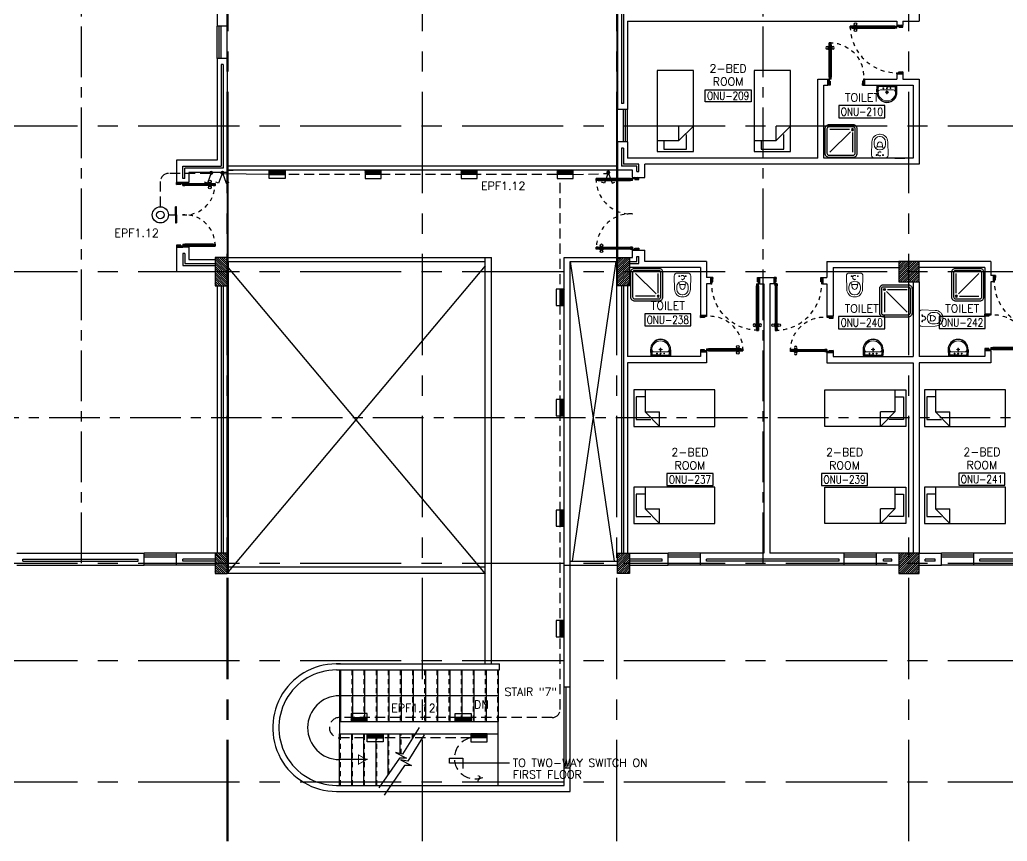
# Model space of a CAD drawing. Extents: x 0 to 91, y -1.5 to 78.
# Drawn here: x 37.78 to 62.17, y -1.46 to 18.82 of the extents above; entities that cross this region are included whole.
import ezdxf
from ezdxf.enums import TextEntityAlignment as Align

# ---------------------------------------------------------------- set-up
doc = ezdxf.new("R2010")
doc.units = 0
doc.header["$MEASUREMENT"] = 0
for name, pattern in [('CENTER', [2, 1.25, -0.25, 0.25, -0.25]), ('CENTERX2', [4, 2.5, -0.5, 0.5, -0.5]), ('DASHED', [0.75, 0.5, -0.25]), ('HIDDEN', [0.375, 0.25, -0.125]), ('HIDDEN2', [0.1875, 0.125, -0.0625])]:
    doc.linetypes.add(name, pattern=pattern)
doc.layers.get('0').update_dxf_attribs({"color": 11, "linetype": 'CONTINUOUS'})
for name, color, linetype in [('AXES', 11, 'CENTERX2'), ('AXES1', 11, 'CENTER'), ('COL', 11, 'CONTINUOUS'), ('DOOR', 11, 'CONTINUOUS'), ('E-HLINE', 4, 'HIDDEN'), ('E-LEGEND', 4, 'CONTINUOUS'), ('E-LITE', 4, 'CONTINUOUS'), ('E-SWITCH', 4, 'CONTINUOUS'), ('E-SWITCHS', 4, 'CONTINUOUS'), ('E-TEXT', 2, 'CONTINUOUS'), ('EJ', 11, 'CONTINUOUS'), ('FIX', 11, 'CONTINUOUS'), ('FUR', 11, 'CONTINUOUS'), ('HAT', 11, 'CONTINUOUS'), ('INSUL', 11, 'CONTINUOUS'), ('RM-BOX', 11, 'CONTINUOUS'), ('RM-NAME', 11, 'CONTINUOUS'), ('RM-NO', 11, 'CONTINUOUS'), ('ROOF', 11, 'CONTINUOUS'), ('SHAFT', 11, 'CONTINUOUS'), ('STR', 11, 'CONTINUOUS'), ('WALL', 11, 'CONTINUOUS'), ('WIN', 11, 'CONTINUOUS')]:
    doc.layers.add(name, color=color, linetype=linetype)
doc.styles.add('ROMANS', font='ROMANS.shx', dxfattribs={"width": 0.6})

# ---------------------------------------------------------------- blocks, each defined once
blk = doc.blocks.new('AH20A')
at = {"layer": 'FUR'}
for p, q in [((0, 0.5), (0, -0.5)), ((1, 0.5), (0, 0.5)), ((0.136, 0.5), (0.136, -0.099)), ((1, -0.5), (1, 0.5)), ((0.136, 0.311), (0.028, 0.311)), ((0.028, 0.311), (0.028, -0.309)), ((0.136, -0.099), (0.313, -0.5)), ((0.136, -0.099), (0.313, -0.099)), ((0.313, -0.5), (0.313, -0.099)), ((0.028, -0.309), (0.208, -0.309)), ((0, -0.5), (1, -0.5))]:
    blk.add_line(p, q, dxfattribs=at)
blk = doc.blocks.new('*X81')
at = {"color": 0}
for p, q in [((73379, 118298), (73831, 118750)), ((73379, 118351), (73778, 118750)), ((73379, 118404), (73725, 118750)), ((73379, 118457), (73672, 118750)), ((73379, 118510), (73619, 118750)), ((73379, 118563), (73566, 118750)), ((73379, 118616), (73513, 118750)), ((73379, 118669), (73460, 118750)), ((73379, 118722), (73407, 118750)), ((73384, 118250), (73879, 118745)), ((73437, 118250), (73879, 118692)), ((73490, 118250), (73879, 118639)), ((73543, 118250), (73879, 118586)), ((73596, 118250), (73879, 118533)), ((73649, 118250), (73879, 118480)), ((73702, 118250), (73879, 118427)), ((73755, 118250), (73879, 118374)), ((73808, 118250), (73879, 118321)), ((73861, 118250), (73879, 118268))]:
    blk.add_line(p, q, dxfattribs=at)
blk = doc.blocks.new('COL50')
at = {"layer": 'COL'}
blk.add_lwpolyline([(-250, 250), (-250, -250), (250, -250), (250, 250)], close=True, dxfattribs=at)
blk = doc.blocks.new('RM1')
at = {"layer": 'RM-BOX'}
blk.add_lwpolyline([(570, -200), (-570, -200), (-570, -500), (570, -500)], close=True, dxfattribs=at)
at = {"layer": 'RM-NAME', "style": 'ROMANS'}
for tag, p in [('ROOMNAME1', (0, 324)), ('ROOMNAME2', (0, 0))]:
    blk.add_attdef(tag, text='', height=200, dxfattribs=at).set_placement(p, align=Align.MIDDLE)
at = {"layer": 'RM-NO', "style": 'ROMANS', "width": 0.8}
blk.add_attdef('ROOMNO', text='', height=200, dxfattribs=at).set_placement((0, -350), align=Align.MIDDLE)
blk = doc.blocks.new('*X80')
at = {"color": 0}
for p, q in [((73379, 125458), (73871, 125950)), ((73379, 125511), (73818, 125950)), ((73379, 125564), (73765, 125950)), ((73379, 125617), (73712, 125950)), ((73379, 125670), (73659, 125950)), ((73379, 125723), (73606, 125950)), ((73379, 125776), (73553, 125950)), ((73379, 125829), (73500, 125950)), ((73379, 125882), (73447, 125950)), ((73379, 125935), (73394, 125950)), ((73424, 125450), (73879, 125905)), ((73477, 125450), (73879, 125852)), ((73530, 125450), (73879, 125799)), ((73583, 125450), (73879, 125746)), ((73636, 125450), (73879, 125692)), ((73690, 125450), (73879, 125639)), ((73743, 125450), (73879, 125586)), ((73796, 125450), (73879, 125533)), ((73849, 125450), (73879, 125480))]:
    blk.add_line(p, q, dxfattribs=at)
blk = doc.blocks.new('DOOR90')
at = {"layer": 'DOOR', "linetype": 'ByBlock'}
for p, q in [((0, 0), (-150, 0)), ((-200, -25), (-1000, -25)), ((-200, -42), (-1000, -42)), ((-200, -58), (-1000, -58)), ((-1000, -75), (-200, -75))]:
    blk.add_line(p, q, dxfattribs=at)
at = {"layer": 'DOOR', "color": 0, "linetype": 'ByBlock'}
for p, q in [((-150, 0), (-150, -25)), ((-150, 0), (0, 0)), ((0, -50), (0, 0)), ((-1050, -25), (-1050, -75)), ((-1050, -75), (-1050, -25)), ((-1000, -25), (-1050, -25)), ((-1000, -75), (-1050, -75)), ((-1020, -42), (-1020, -58)), ((-1000, -42), (-1020, -42)), ((-1000, -58), (-1020, -58)), ((-1000, -25), (-1000, -42)), ((-1000, -58), (-1000, -75)), ((-968, -25), (-968, -18)), ((-878, -18), (-968, -18)), ((-968, -75), (-968, -82)), ((-878, -82), (-968, -82)), ((-955, -18), (-955, -9)), ((-955, -9), (-890, -9)), ((-955, -18), (-890, -18)), ((-955, -82), (-955, -91)), ((-955, -82), (-890, -82)), ((-955, -91), (-890, -91)), ((-890, -18), (-890, -9)), ((-890, -82), (-890, -91)), ((-878, -25), (-878, -18)), ((-878, -75), (-878, -82)), ((-200, -42), (-200, -25)), ((-200, -25), (-150, -25)), ((-180, -42), (-200, -42)), ((-200, -75), (-200, -58)), ((-200, -58), (-180, -58)), ((-150, -75), (-200, -75)), ((-180, -58), (-180, -42)), ((-150, -75), (-150, -25)), ((-150, -25), (-100, -25)), ((-100, -25), (-100, -50)), ((-100, -50), (0, -50)), ((-150, -900), (-150, -875)), ((-150, -875), (-100, -875)), ((0, -900), (-150, -900)), ((-150, -900), (0, -900)), ((-100, -850), (0, -850)), ((-100, -875), (-100, -850)), ((0, -850), (0, -900))]:
    blk.add_line(p, q, dxfattribs=at)
at = {"layer": 'DOOR', "color": 9, "linetype": 'ByBlock'}
for p, q in [((0, -50), (-114, 0)), ((0, -50), (-40, 0)), ((0, -50), (-100, -37)), ((0, -850), (-114, -900)), ((0, -850), (-100, -863)), ((0, -850), (-40, -900))]:
    blk.add_line(p, q, dxfattribs=at)
at = {"layer": 'DOOR', "color": 0, "linetype": 'ByBlock'}
for centre in [(-923, 24), (-923, -124)]:
    blk.add_circle(centre, 32.4, dxfattribs=at)
at = {"layer": 'DOOR', "color": 9, "linetype": 'ByBlock'}
for centre, radius, start, end in [((0, -50), 74.4, 137.7764, 180), ((0, -50), 54.4, 113.2074, 180), ((0, -50), 154, 161.1053, 166.2858), ((0, -50), 134, 158.1598, 169.28), ((0, -50), 114, 154.0838, 167.3774), ((0, -50), 94.4, 148.0182, 180), ((0, -50), 34.4, 90, 180), ((0, -50), 14.4, 90, 180), ((0, -850), 154, 193.7142, 198.8947), ((0, -850), 134, 190.72, 201.8402), ((0, -850), 94.4, 180, 211.9818), ((0, -850), 74.4, 180, 222.2236), ((0, -850), 54.4, 180, 246.7926), ((0, -850), 34.4, 180, 270), ((0, -850), 14.4, 180, 270)]:
    blk.add_arc(centre, radius, start, end, dxfattribs=at)
at = {"layer": 'DOOR', "linetype": 'HIDDEN', "ltscale": 0.5}
blk.add_arc((-222, -50), 828, 178.2701, 275.003, dxfattribs=at)
blk = doc.blocks.new('C11')
at = {"layer": 'HAT'}
h = blk.add_hatch(dxfattribs=at)
h.set_pattern_fill('ANSI31', color=256, scale=300, style=0)
h.set_pattern_definition([(45, (-248556.182, -75061.005), (-26.5165043, 26.5165043), [])])
h.paths.add_polyline_path([(300, 700), (0, 700), (0, 350), (300, 350)])
h.paths.add_polyline_path([(300, 350), (0, 350), (0, 0), (300, 0)])
at = {"layer": 'COL'}
blk.add_lwpolyline([(300, 700), (300, 0), (0, 0), (0, 700)], close=True, dxfattribs=at)
blk = doc.blocks.new('C-300')
at = {"layer": 'HAT', "linetype": 'ByBlock', "ltscale": 0.3}
h = blk.add_hatch(dxfattribs=at)
h.set_pattern_fill('ANSI31', color=8, scale=300, style=0)
h.set_pattern_definition([(45, (-258496.182, -82361.005), (-26.5165043, 26.5165043), [])])
h.paths.add_polyline_path([(300, 500), (0, 500), (0, 250), (300, 250)])
h.paths.add_polyline_path([(300, 250), (0, 250), (0, 0), (300, 0)])
at = {"layer": 'COL'}
blk.add_lwpolyline([(0, 500), (300, 500), (300, 0), (0, 0)], close=True, dxfattribs=at)
blk = doc.blocks.new('LAV1')
at = {"layer": 'FIX', "linetype": 'ByBlock', "ltscale": 0.3}
for p, q in [((-280, 210), (-275, 50)), ((-245, 210), (-245, 85)), ((0, 60), (-220, 60)), ((0, 60), (220, 60)), ((245, 210), (245, 85)), ((280, 210), (275, 50))]:
    blk.add_line(p, q, dxfattribs=at)
at = {"layer": 'FIX', "linetype": 'Continuous', "lineweight": 20}
for p, q in [((-275, 210), (-275, 50)), ((0, 50), (-275, 50)), ((0, 50), (-252, 50)), ((0, 155), (-181, 155)), ((0, 155), (181, 155)), ((0, 50), (275, 50)), ((0, 50), (252, 50)), ((275, 210), (275, 50))]:
    blk.add_line(p, q, dxfattribs=at)
at = {"layer": 'FIX', "linetype": 'DASHED', "lineweight": 20, "ltscale": 0.05}
for p, q in [((50, 220), (-50, 220)), ((0, 170), (0, 270)), ((0, 170), (0, 270))]:
    blk.add_line(p, q, dxfattribs=at)
at = {"layer": 'FIX', "lineweight": 20}
for p, q in [((16, 107), (-15, 107)), ((0, 92), (0, 123))]:
    blk.add_line(p, q, dxfattribs=at)
at = {"layer": 'FIX', "linetype": 'HIDDEN', "lineweight": 20, "ltscale": 0.05}
for centre in [(-100, 107), (100, 107)]:
    blk.add_circle(centre, 12.4, dxfattribs=at)
at = {"layer": 'FIX', "lineweight": 20}
for centre, radius in [((0, 220), 29.5), ((0, 220), 22.5), ((0, 107), 15.5)]:
    blk.add_circle(centre, radius, dxfattribs=at)
at = {"layer": 'FIX', "linetype": 'ByBlock', "ltscale": 0.3}
for centre, radius, start, end in [((7, 220), 287, 91.3776, 182.0064), ((-7, 220), 287, 357.9936, 88.6224), ((-220, 85), 24.9, 179.7021, 269.9486), ((220, 85), 24.9, 270.0514, 0.2979)]:
    blk.add_arc(centre, radius, start, end, dxfattribs=at)
at = {"layer": 'FIX', "linetype": 'Continuous', "lineweight": 20}
for centre, radius, start, end in [((8, 217), 283, 91.6988, 181.351), ((8, 212), 253, 91.7328, 180.4884), ((-8, 217), 283, 358.649, 88.3012), ((-8, 212), 253, 359.5116, 88.2672), ((-179, 222), 66.9, 190.2006, 268.0786), ((179, 222), 66.9, 271.9214, 349.7994)]:
    blk.add_arc(centre, radius, start, end, dxfattribs=at)
blk = doc.blocks.new('SHR1')
at = {"layer": 'FIX'}
for p, q in [((-196, 196), (-700, 700)), ((-143, 218), (-143, 700)), ((-218, 143), (-700, 143))]:
    blk.add_line(p, q, dxfattribs=at)
for points in [[(-825, 125), (-825, 725, -0.414214), (-725, 825), (-125, 825, -0.414214), (-25, 725), (-25, 125, -0.414214), (-125, 25), (-725, 25, -0.414214)], [(-775, 125), (-775, 725, -0.414214), (-725, 775), (-125, 775, -0.414214), (-75, 725), (-75, 125, -0.414214), (-125, 75), (-725, 75, -0.414214)]]:
    blk.add_lwpolyline(points, format="xyb", close=True, dxfattribs=at)
for radius in [25, 15]:
    blk.add_circle((-143, 143), radius, dxfattribs=at)
blk = doc.blocks.new('WC1')
at = {"layer": 'FIX', "lineweight": 20}
for p, q in [((-727, 5), (-727, -5)), ((-674, 5), (-674, -5)), ((-534, 24), (-540, 0)), ((-540, 0), (-534, -24)), ((-210, 204), (-538, 194)), ((-475, 141), (-538, 141)), ((-395, 76), (-490, 60)), ((-339, 5), (-339, -5)), ((-538, -141), (-475, -141)), ((-538, -194), (-210, -204)), ((-490, -60), (-395, -76))]:
    blk.add_line(p, q, dxfattribs=at)
at = {"layer": 'FIX', "linetype": 'Continuous', "lineweight": 20}
blk.add_line((-420, -47), (-420, 45), dxfattribs=at)
at = {"layer": 'FIX', "lineweight": 20}
blk.add_lwpolyline([(-213, -204), (-210, -204, 0.414214), (-137, -131), (-137, 0), (-137, 131, 0.414214), (-210, 204)], format="xyb", dxfattribs=at)
at = {"layer": 'FIX', "linetype": 'HIDDEN2', "lineweight": 20, "ltscale": 0.3}
blk.add_circle((-245, 0), 49.8, dxfattribs=at)
at = {"layer": 'FIX', "linetype": 'HIDDEN', "lineweight": 20, "ltscale": 0.05}
for centre in [(-213, 78), (-213, -77)]:
    blk.add_circle(centre, 11.6, dxfattribs=at)
at = {"layer": 'FIX', "lineweight": 20}
for centre, radius, start, end in [((-538, 5), 189, 90, 180), ((-538, 5), 136, 90, 180), ((-473, -7), 68.2, 128.9242, 152.8468), ((-464, -18), 82, 108.496, 128.9242), ((-475, 5), 136, 360, 90), ((-538, -5), 189, 180, 270), ((-538, -5), 136, 180, 270), ((-473, 7), 68.2, 207.1532, 231.0758), ((-464, 18), 82, 231.0758, 251.504), ((-475, -5), 136, 270, 0)]:
    blk.add_arc(centre, radius, start, end, dxfattribs=at)
at = {"layer": 'FIX', "linetype": 'Continuous', "lineweight": 20}
for centre, start, end in [((-443, 46), 357.6662, 91.6121), ((-442, -46), 268.3879, 2.3338)]:
    blk.add_arc(centre, 22.3, start, end, dxfattribs=at)
blk = doc.blocks.new('DOOR100')
at = {"layer": 'DOOR', "color": 0, "linetype": 'ByBlock'}
for p, q in [((-76, 1251), (-76, 1301)), ((-76, 1301), (-26, 1301)), ((-26, 1301), (-76, 1301)), ((-59, 1251), (-76, 1251)), ((-59, 1251), (-59, 1271)), ((-43, 1271), (-59, 1271)), ((-43, 1251), (-43, 1271)), ((-26, 1251), (-43, 1251)), ((-26, 1251), (-26, 1301)), ((-92, 1206), (-92, 1141)), ((-83, 1206), (-92, 1206)), ((-83, 1141), (-92, 1141)), ((-83, 1129), (-83, 1219)), ((-76, 1219), (-83, 1219)), ((-83, 1206), (-83, 1141)), ((-76, 1129), (-83, 1129)), ((-26, 1219), (-19, 1219)), ((-26, 1129), (-19, 1129)), ((-19, 1129), (-19, 1219)), ((-19, 1206), (-19, 1141)), ((-19, 1206), (-10, 1206)), ((-19, 1141), (-10, 1141)), ((-10, 1206), (-10, 1141)), ((-1201, 0), (-1201, 150)), ((-1201, 150), (-1176, 150)), ((-1201, 150), (-1201, 0)), ((-1151, 0), (-1201, 0)), ((-1176, 150), (-1176, 100)), ((-1176, 100), (-1151, 100)), ((-1151, 100), (-1151, 0)), ((-76, 200), (-59, 200)), ((-76, 150), (-76, 200)), ((-76, 150), (-26, 150)), ((-59, 200), (-59, 180)), ((-59, 180), (-43, 180)), ((-51, 100), (-51, 0)), ((-26, 100), (-51, 100)), ((-51, 0), (-1, 0)), ((-43, 200), (-26, 200)), ((-43, 180), (-43, 200)), ((-26, 200), (-26, 150)), ((-1, 150), (-26, 150)), ((-26, 150), (-26, 100)), ((-1, 150), (-1, 0))]:
    blk.add_line(p, q, dxfattribs=at)
at = {"layer": 'DOOR', "linetype": 'ByBlock'}
for p, q in [((-76, 1251), (-76, 200)), ((-59, 200), (-59, 1251)), ((-43, 200), (-43, 1251)), ((-26, 200), (-26, 1251))]:
    blk.add_line(p, q, dxfattribs=at)
at = {"layer": 'DOOR', "color": 9, "linetype": 'ByBlock'}
for p, q in [((-1151, 0), (-1201, 114)), ((-1151, 0), (-1201, 40)), ((-1151, 0), (-1164, 100)), ((-51, 0), (-1, 114)), ((-51, 0), (-38, 100)), ((-51, 0), (-1, 40))]:
    blk.add_line(p, q, dxfattribs=at)
at = {"layer": 'DOOR', "color": 0, "linetype": 'ByBlock'}
for centre in [(-125, 1174), (22, 1174)]:
    blk.add_circle(centre, 32.4, dxfattribs=at)
at = {"layer": 'DOOR', "linetype": 'HIDDEN', "ltscale": 0.5}
blk.add_arc((-27, 152), 1149, 89.961, 180.0931, dxfattribs=at)
at = {"layer": 'DOOR', "color": 9, "linetype": 'ByBlock'}
for centre, radius, start, end in [((-1151, 0), 154, 103.7142, 108.8947), ((-1151, 0), 134, 100.72, 111.8402), ((-1151, 0), 94.4, 90, 121.9818), ((-1151, 0), 74.4, 90, 132.2236), ((-1151, 0), 54.4, 90, 156.7926), ((-1151, 0), 34.4, 90, 180), ((-1151, 0), 14.4, 90, 180), ((-51, 0), 94.4, 58.0182, 90), ((-51, 0), 74.4, 47.7764, 90), ((-51, 0), 54.4, 23.2074, 90), ((-51, 0), 34.4, 0, 90), ((-51, 0), 14.4, 0, 90), ((-51, 0), 134, 68.1598, 79.28), ((-51, 0), 114, 64.0838, 77.3774), ((-51, 0), 154, 71.1053, 76.2858)]:
    blk.add_arc(centre, radius, start, end, dxfattribs=at)
blk = doc.blocks.new('A$C1DFA4FE8')
at = {"layer": 'DOOR', "color": 0, "linetype": 'ByBlock'}
for p, q in [((0, 1631), (0, 1581)), ((0, 1581), (0, 1631)), ((50, 1631), (0, 1631)), ((50, 1581), (0, 1581)), ((30, 1614), (30, 1598)), ((50, 1614), (30, 1614)), ((50, 1598), (30, 1598)), ((50, 1631), (50, 1614)), ((50, 1598), (50, 1581)), ((750, 1614), (750, 1631)), ((750, 1631), (800, 1631)), ((770, 1614), (750, 1614)), ((750, 1581), (750, 1598)), ((750, 1598), (770, 1598)), ((800, 1581), (750, 1581)), ((770, 1598), (770, 1614)), ((950, 1656), (800, 1656)), ((800, 1656), (800, 1631)), ((800, 1581), (800, 1631)), ((800, 1631), (850, 1631)), ((850, 1631), (850, 1606)), ((850, 1606), (950, 1606)), ((950, 1606), (950, 1656)), ((0, 81), (0, 131)), ((0, 131), (0, 81)), ((50, 131), (0, 131)), ((50, 81), (0, 81)), ((30, 98), (30, 114)), ((50, 114), (30, 114)), ((50, 98), (30, 98)), ((50, 114), (50, 131)), ((50, 81), (50, 98)), ((83, 131), (83, 138)), ((173, 138), (83, 138)), ((83, 81), (83, 74)), ((173, 74), (83, 74)), ((95, 138), (95, 147)), ((95, 147), (160, 147)), ((95, 138), (160, 138)), ((95, 74), (95, 65)), ((95, 74), (160, 74)), ((95, 65), (160, 65)), ((160, 138), (160, 147)), ((160, 74), (160, 65)), ((173, 131), (173, 138)), ((173, 81), (173, 74)), ((750, 131), (750, 114)), ((800, 131), (750, 131)), ((750, 114), (770, 114)), ((750, 98), (750, 81)), ((770, 98), (750, 98)), ((750, 81), (800, 81)), ((770, 114), (770, 98)), ((800, 131), (800, 81)), ((800, 56), (800, 81)), ((800, 81), (850, 81)), ((950, 56), (800, 56)), ((850, 106), (950, 106)), ((850, 81), (850, 106)), ((950, 106), (950, 56))]:
    blk.add_line(p, q, dxfattribs=at)
at = {"layer": 'DOOR', "linetype": 'ByBlock'}
for p, q in [((750, 1631), (50, 1631)), ((750, 1614), (50, 1614)), ((750, 1598), (50, 1598)), ((50, 1581), (750, 1581)), ((50, 131), (750, 131)), ((750, 114), (50, 114)), ((750, 98), (50, 98)), ((750, 81), (50, 81))]:
    blk.add_line(p, q, dxfattribs=at)
at = {"layer": 'DOOR', "color": 9, "linetype": 'ByBlock'}
for p, q in [((950, 1606), (837, 1656)), ((950, 1606), (850, 1619)), ((950, 1606), (910, 1656)), ((950, 106), (837, 56)), ((950, 106), (850, 93)), ((950, 106), (910, 56))]:
    blk.add_line(p, q, dxfattribs=at)
at = {"layer": 'DOOR', "color": 0, "linetype": 'ByBlock'}
for centre in [(128, 179), (128, 32)]:
    blk.add_circle(centre, 32.4, dxfattribs=at)
at = {"layer": 'DOOR', "linetype": 'HIDDEN', "ltscale": 0.5}
for centre, start, end in [((752, 1606), 178.0938, 273.7249), ((752, 106), 86.2751, 181.9062)]:
    blk.add_arc(centre, 752, start, end, dxfattribs=at)
at = {"layer": 'DOOR', "color": 9, "linetype": 'ByBlock'}
for centre, radius, start, end in [((950, 1606), 154, 161.1053, 166.2858), ((950, 1606), 134, 158.1598, 169.28), ((950, 1606), 114, 154.0838, 167.3774), ((950, 1606), 94.4, 148.0182, 180), ((950, 1606), 74.4, 137.7764, 180), ((950, 1606), 54.4, 113.2074, 180), ((950, 1606), 34.4, 90, 180), ((950, 1606), 14.4, 90, 180), ((950, 106), 154, 193.7142, 198.8947), ((950, 106), 134, 190.72, 201.8402), ((950, 106), 114, 192.6226, 205.9162), ((950, 106), 94.4, 180, 211.9818), ((950, 106), 74.4, 180, 222.2236), ((950, 106), 54.4, 180, 246.7926), ((950, 106), 34.4, 180, 270), ((950, 106), 14.4, 180, 270)]:
    blk.add_arc(centre, radius, start, end, dxfattribs=at)
blk = doc.blocks.new('A$C272A55A0')
at = {"layer": 'DOOR', "color": 0, "linetype": 'ByBlock'}
for p, q in [((0, 900), (0, 1050)), ((50, 1050), (0, 1050)), ((50, 950), (50, 1050)), ((1750, 950), (1750, 1050)), ((1750, 1050), (1800, 1050)), ((1800, 1050), (1800, 900)), ((0, 900), (25, 900)), ((25, 950), (50, 950)), ((25, 900), (25, 950)), ((75, 900), (25, 900)), ((25, 850), (25, 900)), ((42, 850), (25, 850)), ((58, 870), (42, 870)), ((42, 870), (42, 850)), ((58, 850), (58, 870)), ((75, 850), (58, 850)), ((75, 900), (75, 850)), ((1725, 900), (1775, 900)), ((1725, 900), (1725, 850)), ((1725, 850), (1742, 850)), ((1742, 870), (1758, 870)), ((1742, 850), (1742, 870)), ((1775, 950), (1750, 950)), ((1758, 870), (1758, 850)), ((1758, 850), (1775, 850)), ((1775, 900), (1775, 950)), ((1800, 900), (1775, 900)), ((1775, 850), (1775, 900)), ((25, 50), (42, 50)), ((25, 50), (25, 0)), ((25, 0), (75, 0)), ((75, 0), (25, 0)), ((42, 50), (42, 30)), ((42, 30), (58, 30)), ((58, 50), (75, 50)), ((58, 50), (58, 30)), ((75, 50), (75, 0)), ((1718, 160), (1709, 160)), ((1709, 95), (1709, 160)), ((1718, 95), (1709, 95)), ((1725, 173), (1718, 173)), ((1718, 173), (1718, 83)), ((1718, 95), (1718, 160)), ((1725, 83), (1718, 83)), ((1742, 50), (1725, 50)), ((1725, 50), (1725, 0)), ((1775, 0), (1725, 0)), ((1725, 0), (1775, 0)), ((1742, 50), (1742, 30)), ((1758, 30), (1742, 30)), ((1775, 50), (1758, 50)), ((1758, 50), (1758, 30)), ((1775, 173), (1782, 173)), ((1775, 83), (1782, 83)), ((1775, 50), (1775, 0)), ((1782, 173), (1782, 83)), ((1782, 160), (1791, 160)), ((1782, 95), (1782, 160)), ((1782, 95), (1791, 95)), ((1791, 95), (1791, 160))]:
    blk.add_line(p, q, dxfattribs=at)
at = {"layer": 'DOOR', "color": 9, "linetype": 'ByBlock'}
for p, q in [((50, 1050), (0, 1010)), ((50, 1050), (0, 937)), ((50, 1050), (37, 950)), ((1750, 1050), (1800, 1010)), ((1750, 1050), (1800, 937)), ((1750, 1050), (1763, 950))]:
    blk.add_line(p, q, dxfattribs=at)
at = {"layer": 'DOOR', "linetype": 'ByBlock'}
for p, q in [((25, 850), (25, 50)), ((42, 850), (42, 50)), ((58, 850), (58, 50)), ((75, 50), (75, 850)), ((1725, 50), (1725, 850)), ((1742, 850), (1742, 50)), ((1758, 850), (1758, 50)), ((1775, 850), (1775, 50))]:
    blk.add_line(p, q, dxfattribs=at)
at = {"layer": 'DOOR', "color": 0, "linetype": 'ByBlock'}
for centre in [(1676, 128), (1824, 128)]:
    blk.add_circle(centre, 32.4, dxfattribs=at)
at = {"layer": 'DOOR', "color": 9, "linetype": 'ByBlock'}
for centre, radius, start, end in [((50, 1050), 54.4, 203.2074, 270), ((50, 1050), 74.4, 227.7764, 270), ((50, 1050), 34.4, 180, 270), ((50, 1050), 14.4, 180, 270), ((1750, 1050), 14.4, 270, 0), ((1750, 1050), 34.4, 270, 0), ((1750, 1050), 54.4, 270, 336.7926), ((1750, 1050), 74.4, 270, 312.2236), ((50, 1050), 94.4, 238.0182, 270), ((50, 1050), 114, 244.0838, 257.3774), ((50, 1050), 134, 248.1598, 259.28), ((50, 1050), 154, 251.1053, 256.2858), ((1750, 1050), 94.4, 270, 301.9818), ((1750, 1050), 114, 282.6226, 295.9162), ((1750, 1050), 134, 280.72, 291.8402), ((1750, 1050), 154, 283.7142, 288.8947)]:
    blk.add_arc(centre, radius, start, end, dxfattribs=at)
at = {"layer": 'DOOR', "linetype": 'HIDDEN', "ltscale": 0.5}
for centre, start, end in [((50, 851), 268.3174, 3.2965), ((1750, 851), 176.7035, 271.6826)]:
    blk.add_arc(centre, 851, start, end, dxfattribs=at)
at = {"layer": 'WALL', "linetype": 'ByBlock'}
blk.add_line((1800, 900), (1800, 1050), dxfattribs=at)

msp = doc.modelspace()

# ---------------------------------------------------------------- hatches: boundary and pattern name
at = {"layer": 'E-SWITCHS'}
h = msp.add_hatch(dxfattribs=at)
h.set_pattern_fill('ANSI31', color=4, scale=0.1, style=0)
h.set_pattern_definition([(315, (0.80321, 70.422856), (-0.0088388348, -0.0088388348), [])])
h.paths.add_polyline_path([(43.932, 15.1), (43.932, 15), (44.332, 15), (44.332, 15.1)])
h = msp.add_hatch(dxfattribs=at)
h.set_pattern_fill('ANSI31', color=4, scale=0.1, style=0)
h.set_pattern_definition([(225, (89.83263, 70.422856), (0.0088388348, -0.0088388348), [])])
h.paths.add_polyline_path([(46.304, 15.1), (46.304, 15), (46.704, 15), (46.704, 15.1)])
h = msp.add_hatch(dxfattribs=at)
h.set_pattern_fill('ANSI31', color=4, scale=0.1, style=0)
h.set_pattern_definition([(225, (92.20471, 70.422856), (0.0088388348, -0.0088388348), [])])
h.paths.add_polyline_path([(48.676, 15.1), (48.676, 15), (49.076, 15), (49.076, 15.1)])
h = msp.add_hatch(dxfattribs=at)
h.set_pattern_fill('ANSI31', color=4, scale=0.1, style=0)
h.set_pattern_definition([(225, (94.57679, 70.422856), (0.0088388348, -0.0088388348), [])])
h.paths.add_polyline_path([(51.048, 15.1), (51.048, 15), (51.448, 15), (51.448, 15.1)])
h = msp.add_hatch(dxfattribs=at)
h.set_pattern_fill('ANSI31', color=4, scale=0.1, angle=-90, style=0)
h.set_pattern_definition([(135, (106.547856, -31.362275), (-0.0088388348, -0.0088388348), [])])
h.paths.add_polyline_path([(51.225, 12.166), (51.125, 12.166), (51.125, 11.766), (51.225, 11.766)])
h = msp.add_hatch(dxfattribs=at)
h.set_pattern_fill('ANSI31', color=4, scale=0.1, angle=-90, style=0)
h.set_pattern_definition([(135, (106.547856, -34.089222), (-0.0088388348, -0.0088388348), [])])
h.paths.add_polyline_path([(51.225, 9.439), (51.125, 9.439), (51.125, 9.039), (51.225, 9.039)])
h = msp.add_hatch(dxfattribs=at)
h.set_pattern_fill('ANSI31', color=4, scale=0.1, angle=-90, style=0)
h.set_pattern_definition([(135, (106.547856, -36.81617), (-0.0088388348, -0.0088388348), [])])
h.paths.add_polyline_path([(51.225, 6.712), (51.125, 6.712), (51.125, 6.312), (51.225, 6.312)])
h = msp.add_hatch(dxfattribs=at)
h.set_pattern_fill('ANSI31', color=4, scale=0.1, angle=-90, style=0)
h.set_pattern_definition([(135, (106.547856, -39.54587), (-0.0088388348, -0.0088388348), [])])
h.paths.add_polyline_path([(51.225, 3.983), (51.125, 3.983), (51.125, 3.583), (51.225, 3.583)])
h = msp.add_hatch(dxfattribs=at)
h.set_pattern_fill('ANSI31', color=4, scale=0.1, angle=-180, style=0)
h.set_pattern_definition([(45, (2.830592, -53.832855), (-0.0088388348, 0.0088388348), [])])
h.paths.add_polyline_path([(46.359, 1.49), (46.359, 1.59), (45.959, 1.59), (45.959, 1.49)])
h = msp.add_hatch(dxfattribs=at)
h.set_pattern_fill('ANSI31', color=4, scale=0.1, angle=-180, style=0)
h.set_pattern_definition([(135, (92.055406, -53.832855), (0.0088388348, 0.0088388348), [])])
h.paths.add_polyline_path([(48.927, 1.49), (48.927, 1.59), (48.527, 1.59), (48.527, 1.49)])
h = msp.add_hatch(dxfattribs=at)
h.set_pattern_fill('ANSI31', color=4, scale=0.1, angle=-180, style=0)
h.set_pattern_definition([(315, (3.224263, 56.512857), (-0.0088388348, -0.0088388348), [])])
h.paths.add_polyline_path([(46.353, 1.19), (46.353, 1.09), (46.753, 1.09), (46.753, 1.19)])
h = msp.add_hatch(dxfattribs=at)
h.set_pattern_fill('ANSI31', color=4, scale=0.1, angle=-180, style=0)
h.set_pattern_definition([(225, (92.449077, 56.512857), (0.0088388348, -0.0088388348), [])])
h.paths.add_polyline_path([(48.92, 1.19), (48.92, 1.09), (49.32, 1.09), (49.32, 1.19)])

# ---------------------------------------------------------------- linework, layer by layer
for p, q in [((47.641, 1.344), (47.232, 0.689)), ((47.768, 1.166), (47.358, 0.51)), ((47.155, 0.583), (46.647, -0.148)), ((47.232, 0.689), (47.056, 0.724)), ((47.056, 0.724), (47.325, 0.583)), ((47.325, 0.583), (47.155, 0.583)), ((47.358, 0.51), (47.183, 0.546)), ((47.183, 0.546), (47.452, 0.405)), ((47.282, 0.405), (46.774, -0.326)), ((47.452, 0.405), (47.282, 0.405))]:
    msp.add_line(p, q)
at = {"layer": 'AXES'}
for p, q in [((47.72, -1.464), (47.72, 77.348)), ((59.74, -1.464), (59.74, 77.348)), ((42.9, -1.464), (42.9, 76.998)), ((42.92, -1.464), (42.92, 76.998)), ((52.52, -1.464), (52.52, 76.998)), ((0.7, 16.2), (68.74, 16.2)), ((0.7, 12.6), (68.74, 12.6)), ((0.7, 5.4), (68.74, 5.4)), ((0.7, 3), (68.74, 3)), ((0.7, 0), (68.74, 0))]:
    msp.add_line(p, q, dxfattribs=at)
at = {"layer": 'AXES1'}
for p, q in [((39.3, 5.4), (39.3, 64.22)), ((56.14, 5.4), (56.14, 64.22)), ((10.5, 9), (68.74, 9))]:
    msp.add_line(p, q, dxfattribs=at)
at = {"layer": 'E-HLINE', "color": 4}
for p, q in [((42.484, 15.024), (41.449, 15.024)), ((51.048, 15), (44.332, 15)), ((51.125, 1.79), (51.125, 14.9)), ((51.448, 15), (52.303, 15.021)), ((41.249, 14.2), (41.249, 14.824)), ((50.925, 1.59), (45.675, 1.59)), ((48.92, 1.09), (45.675, 1.09))]:
    msp.add_line(p, q, dxfattribs=at)
for centre, radius, start, end in [((41.449, 14.824), 0.2, 90, 180), ((50.925, 1.79), 0.2, 270, 0), ((45.675, 1.34), 0.25, 90, 270), ((49.023, 0.587), 0.513, 101.4882, 291.6794)]:
    msp.add_arc(centre, radius, start, end, dxfattribs=at)
at = {"layer": 'E-LEGEND', "color": 4}
msp.add_line((41.65, 14.198), (41.624, 14.198), dxfattribs=at)
for radius in [0.2, 0.0935]:
    msp.add_circle((41.249, 14), radius, dxfattribs=at)
at = {"layer": 'E-LITE', "color": 4}
for p, q in [((41.624, 14), (41.624, 14.198)), ((41.65, 14), (41.65, 14.198)), ((41.449, 14), (41.624, 14)), ((41.624, 14), (41.624, 13.802)), ((41.65, 14), (41.65, 13.802)), ((41.624, 13.802), (41.65, 13.802))]:
    msp.add_line(p, q, dxfattribs=at)
at = {"layer": 'E-SWITCH', "color": 4}
for p, q in [((42.505, 15.038), (42.411, 14.78)), ((42.781, 15.038), (42.687, 14.78)), ((42.781, 15.038), (42.875, 14.78)), ((43.952, 15), (42.781, 15.013)), ((52.249, 14.873), (52.178, 14.898)), ((52.311, 15.044), (52.217, 14.786)), ((52.311, 15.044), (52.405, 14.786)), ((52.374, 14.873), (52.444, 14.898)), ((42.411, 14.78), (42.341, 14.805)), ((42.687, 14.78), (42.616, 14.805)), ((42.875, 14.78), (42.945, 14.805)), ((52.217, 14.786), (52.147, 14.811)), ((52.405, 14.786), (52.476, 14.811))]:
    msp.add_line(p, q, dxfattribs=at)
at = {"layer": 'E-SWITCH', "color": 4, "const_width": 0.05}
for points in [[(42.505, 15.063, 1), (42.505, 15.013, 1)], [(42.781, 15.063, 1), (42.781, 15.013, 1)], [(52.311, 15.069, -1), (52.311, 15.019, -1)]]:
    msp.add_lwpolyline(points, format="xyb", close=True, dxfattribs=at)
at = {"layer": 'E-SWITCHS', "color": 4}
for p, q in [((43.932, 15), (44.332, 15)), ((46.704, 15), (46.304, 15)), ((49.076, 15), (48.676, 15)), ((51.448, 15), (51.048, 15)), ((51.125, 11.766), (51.125, 12.166)), ((51.125, 9.039), (51.125, 9.439)), ((51.125, 6.312), (51.125, 6.712)), ((51.125, 3.583), (51.125, 3.983)), ((45.959, 1.59), (46.359, 1.59)), ((48.927, 1.59), (48.527, 1.59)), ((46.353, 1.09), (46.753, 1.09)), ((49.32, 1.09), (48.92, 1.09))]:
    msp.add_line(p, q, dxfattribs=at)
for points in [[(43.932, 15.1), (44.332, 15.1), (44.332, 14.9), (43.932, 14.9)], [(46.704, 15.1), (46.304, 15.1), (46.304, 14.9), (46.704, 14.9)], [(49.076, 15.1), (48.676, 15.1), (48.676, 14.9), (49.076, 14.9)], [(51.448, 15.1), (51.048, 15.1), (51.048, 14.9), (51.448, 14.9)], [(51.225, 11.766), (51.225, 12.166), (51.025, 12.166), (51.025, 11.766)], [(51.225, 9.039), (51.225, 9.439), (51.025, 9.439), (51.025, 9.039)], [(51.225, 6.312), (51.225, 6.712), (51.025, 6.712), (51.025, 6.312)], [(51.225, 3.583), (51.225, 3.983), (51.025, 3.983), (51.025, 3.583)], [(45.959, 1.49), (46.359, 1.49), (46.359, 1.69), (45.959, 1.69)], [(48.927, 1.49), (48.527, 1.49), (48.527, 1.69), (48.927, 1.69)], [(46.353, 1.19), (46.753, 1.19), (46.753, 0.99), (46.353, 0.99)], [(49.32, 1.19), (48.92, 1.19), (48.92, 0.99), (49.32, 0.99)]]:
    msp.add_lwpolyline(points, close=True, dxfattribs=at)
at = {"layer": 'E-TEXT', "color": 11}
msp.add_lwpolyline([(49.87, 0.467), (48.39, 0.467), (48.39, 0.585), (48.719, 0.585), (48.719, 0.33)], dxfattribs=at)
at = {"layer": 'EJ'}
for p, q in [((42.9, 15.1), (42.9, 13)), ((52.52, 13), (52.52, 15.1)), ((52.52, 13), (52.52, 15.1)), ((52.54, 13), (52.54, 15.1)), ((52.54, 13), (52.54, 15.1)), ((42.92, 12.85), (42.92, 14.775))]:
    msp.add_line(p, q, dxfattribs=at)
at = {"layer": 'FIX'}
msp.add_line((58.292, 16.052), (57.788, 15.548), dxfattribs=at)
at = {"layer": 'INSUL'}
for p, q in [((52.64, 19.45), (52.64, 16.75)), ((52.69, 19.45), (52.69, 16.75)), ((42.8, 17.712), (42.75, 17.712)), ((42.75, 17.712), (42.75, 15.25)), ((42.8, 17.712), (42.8, 15.2)), ((52.69, 16.75), (52.64, 16.75)), ((52.64, 15.65), (52.64, 15.2)), ((52.69, 15.65), (52.64, 15.65)), ((52.69, 15.65), (52.69, 15.25)), ((42.75, 15.525), (42.75, 15.2)), ((42.8, 15.525), (42.8, 15.15)), ((41.8, 15.2), (42.75, 15.2)), ((41.8, 14.9), (41.8, 15.2)), ((42.8, 15.15), (41.85, 15.15)), ((41.85, 14.9), (41.85, 15.15)), ((53.015, 15.2), (52.64, 15.2)), ((53.065, 15.25), (52.69, 15.25)), ((53.015, 15.075), (53.015, 15.2)), ((53.065, 15.075), (53.065, 15.25)), ((41.85, 14.9), (41.8, 14.9)), ((53.015, 15.075), (53.065, 15.075)), ((41.85, 13.05), (41.8, 13.05)), ((41.8, 13.05), (41.8, 12.75)), ((41.85, 13.05), (41.85, 12.8)), ((53.015, 12.975), (53.065, 12.975)), ((53.015, 12.85), (53.015, 12.975)), ((53.065, 12.8), (53.065, 12.975)), ((41.8, 12.75), (42.6, 12.75)), ((41.85, 12.8), (42.6, 12.8)), ((52.84, 12.85), (53.015, 12.85)), ((52.84, 12.8), (53.065, 12.8)), ((42.75, 12.25), (42.75, 5.65)), ((42.8, 12.25), (42.8, 5.65)), ((52.64, 12.25), (52.64, 5.65)), ((52.69, 12.25), (52.69, 5.65)), ((52.64, 10.85), (52.64, 5.65)), ((52.69, 10.85), (52.69, 5.65)), ((37.85, 5.45), (37.85, 5.5)), ((37.85, 5.5), (40.7, 5.5)), ((37.85, 5.45), (40.7, 5.45)), ((40.7, 5.45), (40.7, 5.5)), ((41.8, 5.45), (41.8, 5.5)), ((42.6, 5.5), (41.8, 5.5)), ((42.6, 5.45), (41.8, 5.45)), ((53.64, 5.5), (52.84, 5.5)), ((53.64, 5.45), (52.84, 5.45)), ((53.64, 5.45), (53.64, 5.5)), ((58.015, 5.5), (54.74, 5.5)), ((54.74, 5.45), (54.74, 5.5)), ((58.015, 5.45), (54.74, 5.45)), ((58.015, 5.45), (58.015, 5.5)), ((59.115, 5.45), (59.115, 5.5)), ((59.315, 5.5), (59.115, 5.5)), ((59.315, 5.45), (59.115, 5.45)), ((59.315, 5.45), (59.315, 5.5)), ((60.39, 5.5), (60.14, 5.5)), ((60.14, 5.45), (60.14, 5.5)), ((60.39, 5.45), (60.14, 5.45)), ((60.39, 5.45), (60.39, 5.5)), ((61.49, 5.45), (61.49, 5.5)), ((62.92, 5.5), (61.49, 5.5)), ((62.92, 5.45), (61.49, 5.45))]:
    msp.add_line(p, q, dxfattribs=at)
at = {"layer": 'ROOF'}
for p, q in [((52.52, 26.65), (52.52, 13)), ((52.52, 15.2), (42.9, 15.2)), ((52.915, 15.1), (42.9, 15.1)), ((42.9, 15.1), (43.05, 15.1)), ((42.9, 13), (42.9, 5.35)), ((42.9, 12.95), (49.425, 12.95)), ((49.275, 2.915), (49.275, 12.95)), ((49.425, 2.915), (49.425, 12.95)), ((51.225, 12.95), (52.915, 12.95)), ((51.225, 2.34), (51.225, 12.95)), ((42.9, 12.85), (49.275, 12.85)), ((51.375, 2.915), (51.375, 12.85)), ((51.375, 12.85), (52.52, 12.85)), ((51.375, 5.45), (52.52, 5.45)), ((51.225, 5.35), (52.52, 5.35)), ((45.675, 1.49), (45.675, 1.19)), ((45.675, 1.49), (49.595, 1.49)), ((49.595, -0.085), (49.595, 1.49)), ((45.675, 1.19), (49.595, 1.19)), ((47.475, 1.078), (47.475, 1.19)), ((47.475, 1.078), (47.475, 1.19)), ((47.495, 1.11), (47.495, 1.19)), ((47.495, 1.11), (47.495, 1.19))]:
    msp.add_line(p, q, dxfattribs=at)
at = {"layer": 'ROOF', "color": 9}
for p, q in [((42.9, 13), (42.9, 5.35)), ((42.92, 12.85), (42.92, 5.15))]:
    msp.add_line(p, q, dxfattribs=at)
at = {"layer": 'SHAFT'}
for p, q in [((42.88, 12.74), (49.275, 5.14)), ((49.275, 12.74), (42.88, 5.14)), ((51.375, 12.85), (52.456, 5.45)), ((52.5, 12.85), (51.419, 5.45))]:
    msp.add_line(p, q, dxfattribs=at)
at = {"layer": 'STR'}
for p, q in [((49.275, 5.15), (42.9, 5.15)), ((49.275, 5.3), (42.901, 5.3)), ((45.675, 2.765), (45.675, 1.49)), ((45.695, 2.765), (45.695, 1.49)), ((45.995, 2.765), (45.995, 1.49)), ((46.295, 2.765), (46.295, 1.49)), ((46.595, 2.765), (46.595, 1.49)), ((46.895, 2.765), (46.895, 1.49)), ((47.195, 2.765), (47.195, 1.49)), ((47.495, 2.765), (47.495, 1.49)), ((47.795, 2.765), (47.795, 1.49)), ((48.095, 2.765), (48.095, 1.49)), ((48.395, 2.765), (48.395, 1.49)), ((48.695, 2.765), (48.695, 1.49)), ((48.995, 2.765), (48.995, 1.49)), ((49.295, 2.765), (49.295, 1.49)), ((49.595, 2.765), (49.595, 1.49)), ((49.595, 2.128), (45.672, 2.128)), ((45.675, -0.085), (45.675, 1.19)), ((45.975, -0.085), (45.975, 1.19)), ((46.275, -0.085), (46.275, 1.19)), ((46.575, -0.085), (46.575, 1.19)), ((46.875, 0.18), (46.875, 1.19)), ((47.175, 0.7), (47.175, 1.19)), ((46.368, 0.553), (45.672, 0.553))]:
    msp.add_line(p, q, dxfattribs=at)
at = {"layer": 'STR', "linetype": 'HIDDEN2'}
for p, q in [((42.92, 5.3), (42.92, 5.15)), ((42.92, 5.3), (42.92, 5.15)), ((45.675, 2.765), (45.675, 1.49)), ((45.695, 2.765), (45.695, 1.49)), ((45.975, 2.765), (45.975, 1.49)), ((46.275, 2.765), (46.275, 1.49)), ((46.575, 2.765), (46.575, 1.49)), ((46.875, 2.765), (46.875, 1.49)), ((47.175, 2.765), (47.175, 1.49)), ((47.475, 2.765), (47.475, 1.49)), ((47.775, 2.765), (47.775, 1.49)), ((48.075, 2.765), (48.075, 1.49)), ((48.375, 2.765), (48.375, 1.49)), ((48.675, 2.765), (48.675, 1.49)), ((48.975, 2.765), (48.975, 1.49)), ((49.275, 2.765), (49.275, 1.49)), ((49.575, 2.765), (49.575, 1.49)), ((45.695, -0.085), (45.695, 1.19)), ((45.995, -0.085), (45.995, 1.19)), ((46.295, -0.085), (46.295, 1.19)), ((46.595, -0.085), (46.595, 1.19)), ((46.895, 0.209), (46.895, 1.19)), ((47.195, 0.696), (47.195, 1.19))]:
    msp.add_line(p, q, dxfattribs=at)
at = {"layer": 'STR', "const_width": 0.0215}
msp.add_lwpolyline([(46.142, 0.437), (46.142, 0.668), (46.342, 0.553)], close=True, dxfattribs=at)
at = {"layer": 'STR'}
msp.add_arc((45.672, 1.34), 0.787, 90, 270, dxfattribs=at)
at = {"layer": 'WALL'}
for p, q in [((59.99, 20.885), (59.99, 18.785)), ((42.65, 19.444), (42.65, 18.662)), ((42.9, 19.45), (42.9, 18.662)), ((52.54, 19.45), (52.54, 16.6)), ((52.79, 18.785), (59.44, 18.785)), ((52.79, 18.785), (52.79, 16.6)), ((59.59, 18.785), (59.99, 18.785)), ((42.9, 18.662), (42.65, 18.662)), ((59.44, 18.684), (59.59, 18.684)), ((42.9, 17.862), (42.65, 17.862)), ((42.65, 17.862), (42.65, 15.4)), ((42.9, 17.862), (42.9, 15.05)), ((57.49, 17.35), (57.74, 17.35)), ((58.64, 17.35), (59.44, 17.35)), ((59.44, 17.484), (59.59, 17.484)), ((59.59, 17.35), (59.99, 17.35)), ((59.99, 17.35), (59.99, 15.25)), ((57.64, 17.2), (57.74, 17.2)), ((58.64, 17.2), (59.84, 17.2)), ((59.84, 17.2), (59.84, 15.4)), ((52.79, 16.6), (52.54, 16.6)), ((52.54, 15.8), (52.54, 12.95)), ((52.79, 15.8), (52.54, 15.8)), ((52.79, 15.8), (52.79, 15.4)), ((42.65, 15.525), (42.65, 15.35)), ((42.9, 15.525), (42.9, 15.05)), ((57.49, 15.4), (52.79, 15.4)), ((59.84, 15.4), (57.64, 15.4)), ((59.39, 15.4), (59.64, 15.4)), ((42.65, 15.35), (41.65, 15.35)), ((41.65, 15.35), (41.65, 14.8)), ((59.99, 15.25), (53.215, 15.25)), ((53.215, 14.925), (53.215, 15.25)), ((57.49, 15.25), (54.74, 15.25)), ((42.9, 15.05), (41.95, 15.05)), ((41.95, 15.05), (41.95, 14.8)), ((52.915, 14.925), (52.915, 15.1)), ((52.915, 14.925), (53.215, 14.925)), ((41.95, 14.8), (41.65, 14.8)), ((41.95, 13.2), (41.65, 13.2)), ((41.65, 13.2), (41.65, 12.6)), ((41.95, 13.2), (41.95, 12.9)), ((52.915, 12.95), (52.915, 13.125)), ((52.915, 13.125), (53.215, 13.125)), ((53.215, 12.85), (53.215, 13.125)), ((41.95, 12.9), (42.6, 12.9)), ((54.59, 12.7), (52.84, 12.7)), ((53.74, 12.7), (52.84, 12.7)), ((54.74, 12.85), (53.215, 12.85)), ((53.74, 12.85), (53.215, 12.85)), ((54.59, 12.7), (54.59, 11.518)), ((54.74, 12.85), (54.74, 12.45)), ((54.74, 12.85), (54.74, 12.45)), ((57.715, 12.85), (59.49, 12.85)), ((57.715, 12.85), (57.715, 12.45)), ((57.865, 12.7), (57.865, 11.5)), ((61.765, 12.85), (59.99, 12.85)), ((61.615, 12.7), (61.615, 11.55)), ((61.765, 12.85), (61.765, 12.5)), ((41.65, 12.6), (42.6, 12.6)), ((54.846, 12.45), (54.74, 12.45)), ((54.846, 12.45), (54.846, 12.3)), ((56.046, 12.45), (56.046, 12.3)), ((56.409, 12.45), (56.409, 12.3)), ((57.603, 12.45), (57.715, 12.45)), ((57.609, 12.45), (57.609, 12.3)), ((57.609, 12.45), (57.715, 12.45)), ((61.829, 12.5), (61.765, 12.5)), ((61.829, 12.5), (61.829, 12.35)), ((42.65, 12.25), (42.65, 5.65)), ((42.9, 12.25), (42.9, 5.65)), ((42.9, 12.25), (42.9, 5.65)), ((52.79, 12.25), (52.79, 10.5)), ((54.74, 12.3), (54.74, 11.518)), ((54.846, 12.3), (54.74, 12.3)), ((56.153, 12.3), (56.153, 5.65)), ((56.303, 12.3), (56.303, 5.65)), ((57.603, 12.3), (57.715, 12.3)), ((57.609, 12.3), (57.715, 12.3)), ((57.715, 12.3), (57.715, 11.5)), ((59.84, 12.35), (59.84, 10.5)), ((59.99, 12.35), (59.99, 10.5)), ((61.765, 12.35), (61.765, 11.55)), ((61.829, 12.35), (61.765, 12.35)), ((54.74, 11.518), (54.59, 11.518)), ((52.79, 11), (52.79, 10.6)), ((54.59, 10.5), (52.79, 10.5)), ((53.74, 10.5), (52.79, 10.5)), ((54.59, 10.618), (54.59, 10.5)), ((54.74, 10.618), (54.59, 10.618)), ((54.59, 10.618), (54.59, 10.5)), ((54.74, 10.618), (54.74, 10.35)), ((57.715, 10.6), (57.715, 10.35)), ((57.865, 10.6), (57.865, 10.5)), ((61.615, 10.65), (61.615, 10.5)), ((61.765, 10.65), (61.765, 10.35)), ((52.79, 10.35), (52.79, 5.65)), ((54.74, 10.35), (52.79, 10.35)), ((59.84, 10.35), (59.84, 5.65)), ((59.99, 10.35), (59.99, 5.65)), ((37.7, 5.65), (40.85, 5.65)), ((40.85, 5.35), (40.85, 5.65)), ((41.65, 5.35), (41.65, 5.65)), ((42.6, 5.65), (41.65, 5.65)), ((52.84, 5.65), (53.79, 5.65)), ((53.79, 5.35), (53.79, 5.65)), ((56.153, 5.65), (54.59, 5.65)), ((54.59, 5.35), (54.59, 5.65)), ((58.14, 5.65), (56.303, 5.65)), ((58.14, 5.35), (58.14, 5.65)), ((58.94, 5.35), (58.94, 5.65)), ((59.49, 5.65), (58.94, 5.65)), ((59.99, 5.65), (60.54, 5.65)), ((60.54, 5.35), (60.54, 5.65)), ((61.34, 5.35), (61.34, 5.65)), ((63.44, 5.65), (61.34, 5.65)), ((37.7, 5.35), (40.85, 5.35)), ((42.6, 5.35), (41.65, 5.35)), ((52.84, 5.35), (53.79, 5.35)), ((58.14, 5.35), (54.59, 5.35)), ((59.49, 5.35), (58.94, 5.35)), ((59.99, 5.35), (60.54, 5.35)), ((63.07, 5.35), (61.34, 5.35)), ((51.225, 3.537), (51.225, 3.962)), ((45.599, 2.915), (49.622, 2.915)), ((45.599, 2.765), (49.622, 2.765)), ((49.622, 2.765), (49.622, 2.915)), ((51.375, 2.34), (51.375, 2.915)), ((51.375, 2.34), (51.225, 2.34)), ((51.375, 0.34), (51.225, 0.34)), ((51.225, -0.085), (51.225, 0.34)), ((51.375, -0.235), (51.375, 0.34)), ((45.599, -0.085), (51.225, -0.085)), ((45.599, -0.235), (51.375, -0.235))]:
    msp.add_line(p, q, dxfattribs=at)
at = {"layer": 'WALL', "linetype": 'ByBlock'}
for p, q in [((59.44, 18.785), (59.44, 18.684)), ((59.59, 18.785), (59.59, 18.684)), ((57.49, 15.4), (57.49, 17.35)), ((57.74, 17.2), (57.74, 17.35)), ((58.64, 17.2), (58.64, 17.35)), ((59.44, 17.484), (59.44, 17.35)), ((59.59, 17.484), (59.59, 17.35)), ((57.64, 15.4), (57.64, 17.2)), ((57.865, 12.7), (59.49, 12.7)), ((59.117, 12.7), (59.44, 12.7)), ((61.615, 12.7), (59.99, 12.7)), ((56.046, 12.45), (56.409, 12.45)), ((56.046, 12.3), (56.153, 12.3)), ((56.409, 12.3), (56.303, 12.3)), ((57.715, 11.5), (57.865, 11.5)), ((61.765, 11.55), (61.615, 11.55)), ((57.715, 10.6), (57.865, 10.6)), ((57.865, 10.5), (59.84, 10.5)), ((61.615, 10.5), (59.99, 10.5)), ((61.765, 10.65), (61.615, 10.65)), ((57.715, 10.35), (59.84, 10.35)), ((61.765, 10.35), (59.99, 10.35))]:
    msp.add_line(p, q, dxfattribs=at)
at = {"layer": 'WALL'}
for radius, start in [(1.575, 86.5297), (1.425, 86.1639)]:
    msp.add_arc((45.599, 1.34), radius, start, 270, dxfattribs=at)
at = {"layer": 'WIN'}
for p, q in [((42.65, 17.862), (42.65, 18.662)), ((42.7, 17.862), (42.7, 18.662)), ((42.75, 17.862), (42.75, 18.662)), ((42.9, 17.862), (42.9, 18.662)), ((52.54, 15.8), (52.54, 16.6)), ((52.69, 15.8), (52.69, 16.6)), ((52.74, 15.8), (52.74, 16.6)), ((52.79, 15.8), (52.79, 16.6)), ((41.65, 5.65), (40.85, 5.65)), ((54.59, 5.65), (53.79, 5.65)), ((58.94, 5.65), (58.14, 5.65)), ((61.34, 5.65), (60.54, 5.65)), ((41.65, 5.6), (40.85, 5.6)), ((41.65, 5.55), (40.85, 5.55)), ((54.59, 5.6), (53.79, 5.6)), ((54.59, 5.55), (53.79, 5.55)), ((58.94, 5.6), (58.14, 5.6)), ((58.94, 5.55), (58.14, 5.55)), ((61.34, 5.6), (60.54, 5.6)), ((61.34, 5.55), (60.54, 5.55)), ((41.65, 5.35), (40.85, 5.35)), ((54.59, 5.35), (53.79, 5.35)), ((58.94, 5.35), (58.14, 5.35)), ((61.34, 5.35), (60.54, 5.35)), ((51.225, 0.34), (51.225, 2.34)), ((51.275, 0.34), (51.275, 2.34)), ((51.375, 0.34), (51.375, 2.34))]:
    msp.add_line(p, q, dxfattribs=at)
at = {"layer": 'WIN', "color": 1}
msp.add_line((52.84, 12.8), (52.84, 12.85), dxfattribs=at)

# ---------------------------------------------------------------- block references
at = {"layer": 'COL', "linetype": 'ByBlock', "xscale": -0.001000000003841706, "yscale": 0.000999999996565748, "zscale": 0.001}
msp.add_blockref('C11', (42.9, 12.25), dxfattribs=at)
at = {"layer": 'COL', "xscale": 0.001000000003841706, "yscale": 0.000999999996565748, "zscale": 0.001}
for p in [(59.74, 12.6), (59.74, 12.6), (59.74, 5.4)]:
    msp.add_blockref('COL50', p, dxfattribs=at)
at = {"layer": 'COL', "color": 6, "linetype": 'ByBlock', "ltscale": 0.3, "xscale": -0.001000000003841706, "yscale": 0.000999999996565748, "zscale": 0.001}
msp.add_blockref('C-300', (42.9, 5.15), dxfattribs=at)
msp.add_blockref('C-300', (42.9, 5.15), dxfattribs=at)
at = {"layer": 'COL', "color": 62, "linetype": 'Continuous', "xscale": 0.001000000003841706, "yscale": 0.000999999996565748, "zscale": 0.001}
msp.add_blockref('C-300', (52.54, 5.15), dxfattribs=at)
at = {"layer": 'DOOR', "color": 0, "linetype": 'Continuous', "yscale": 0.000999999996565748, "zscale": 0.001}
for name, p, xscale, rotation in [('DOOR100', (59.59, 18.686), 0.000999999996565748, 90), ('DOOR90', (57.74, 17.2), -0.000999999996565748, 90), ('DOOR100', (56.046, 12.45), -0.001000000003841706, 180), ('DOOR100', (56.409, 12.45), 0.001000000003841706, 180), ('DOOR100', (63.031, 12.5), -0.001000000003841706, 180)]:
    msp.add_blockref(name, p, dxfattribs=dict(at, xscale=xscale, rotation=rotation))
at = {"layer": 'DOOR', "color": 0, "linetype": 'ByBlock', "yscale": 0.000999999996565748, "zscale": 0.001}
for name, p, xscale, rotation in [('A$C272A55A0', (52.015, 14.925), 0.000999999996565748, 270), ('A$C1DFA4FE8', (42.6, 14.856), 0.001000000003841706, 180), ('DOOR90', (54.59, 10.618), 0.001000000003841706, 180), ('DOOR90', (57.865, 10.6), -0.001000000003841706, 180), ('DOOR90', (61.615, 10.65), 0.001000000003841706, 180)]:
    msp.add_blockref(name, p, dxfattribs=dict(at, xscale=xscale, rotation=rotation))
at = {"layer": 'FIX'}
for name, p, xscale, yscale, zscale, rotation in [('AH20A', (53.968, 15.568), 2, 0.9000000000014552, 2, 90), ('AH20A', (56.367, 15.568), 2, 0.9000000000014552, 2, 90), ('LAV1', (59.196, 17.221), 0.0008800000068731606, 0.000879999999597203, 0.00087999999978, 180), ('SHR1', (58.488, 16.248), -0.001000000003841706, 0.000999999996565748, 0.001, 180), ('WC1', (59.021, 15.263), -0.000999999996565748, 0.000999999996565748, 0.001, 90), ('SHR1', (53.688, 11.852), -0.000999999996565748, 0.000999999996565748, 0.001, 90), ('WC1', (54.146, 12.7), 0.000999999996565748, 0.000999999996565748, 0.001, 90), ('WC1', (58.399, 12.7), -0.000999999996565748, 0.000999999996565748, 0.001, 270), ('WC1', (58.399, 12.7), -0.000999999996565748, 0.000999999996565748, 0.001, 270), ('SHR1', (58.992, 12.302), 0.001000000003841706, 0.000999999996565748, 0.001, 180), ('SHR1', (58.992, 12.302), 0.001000000003841706, 0.000999999996565748, 0.001, 180), ('WC1', (59.853, 11.448), 0.001000000003841706, 0.000999999996565748, 0.001, 180)]:
    msp.add_blockref(name, p, dxfattribs=dict(at, xscale=xscale, yscale=yscale, zscale=zscale, rotation=rotation))
for name, p, xscale, yscale, zscale in [('SHR1', (60.767, 11.852), -0.001000000003841706, 0.000999999996565748, 0.001), ('LAV1', (53.604, 10.482), 0.0008800000068731606, 0.000879999999597203, 0.00087999999978), ('LAV1', (58.854, 10.482), 0.0008800000068731606, 0.000879999999597203, 0.00087999999978), ('LAV1', (58.854, 10.482), 0.0008800000068731606, 0.000879999999597203, 0.00087999999978), ('LAV1', (60.955, 10.481), 0.0008800000068731606, 0.000879999999597203, 0.00087999999978), ('AH20A', (52.948, 9.227), 2, 0.9000000000014552, 2), ('AH20A', (59.659, 9.227), -2, 0.9000000000014552, 2), ('AH20A', (60.124, 9.227), 2, 0.9000000000014552, 2), ('AH20A', (52.948, 6.828), 2, 0.9000000000014552, 2), ('AH20A', (59.659, 6.828), -2, 0.9000000000014552, 2), ('AH20A', (60.124, 6.828), 2, 0.9000000000014552, 2)]:
    msp.add_blockref(name, p, dxfattribs=dict(at, xscale=xscale, yscale=yscale, zscale=zscale))
at = {"layer": 'HAT', "xscale": 0.001000000003841706, "yscale": 0.000999999996565748, "zscale": 0.001}
for name, p in [('C11', (52.54, 12.25)), ('*X80', (-13.889, -113.1)), ('*X81', (-13.889, -113.1))]:
    msp.add_blockref(name, p, dxfattribs=at)
at = {"layer": 'RM-NO'}
ref = msp.add_blockref('RM1', (55.273, 17.291), dxfattribs=dict(at, xscale=-0.001000000003841706, yscale=0.000999999996565748, zscale=0.001))
ref.add_attrib('ROOMNO', 'ONU-209', dxfattribs={"height": 0.2, "style": 'ROMANS', "width": 0.8}).set_placement((55.273, 16.941), align=Align.MIDDLE)
ref.add_attrib('ROOMNAME2', 'ROOM', dxfattribs={"layer": 'RM-NAME', "height": 0.2, "style": 'ROMANS'}).set_placement((55.273, 17.291), align=Align.MIDDLE)
ref.add_attrib('ROOMNAME1', '2-BED', dxfattribs={"layer": 'RM-NAME', "height": 0.2, "style": 'ROMANS'}).set_placement((55.273, 17.615), align=Align.MIDDLE)
at = {"layer": 'RM-NO', "xscale": 0.001000000003841706, "yscale": 0.000999999996565748, "zscale": 0.001}
for p, values in [((58.578, 16.897), {'ROOMNO': 'ONU-210', 'ROOMNAME2': 'TOILET'}), ((53.783, 11.759), {'ROOMNO': 'ONU-238', 'ROOMNAME2': 'TOILET'}), ((58.573, 11.689), {'ROOMNO': 'ONU-240', 'ROOMNAME2': 'TOILET'}), ((61.054, 11.691), {'ROOMNO': 'ONU-242', 'ROOMNAME2': 'TOILET'}), ((54.33, 7.815), {'ROOMNO': 'ONU-237', 'ROOMNAME2': 'ROOM', 'ROOMNAME1': '2-BED'}), ((58.149, 7.815), {'ROOMNO': 'ONU-239', 'ROOMNAME2': 'ROOM', 'ROOMNAME1': '2-BED'}), ((61.542, 7.823), {'ROOMNO': 'ONU-241', 'ROOMNAME2': 'ROOM', 'ROOMNAME1': '2-BED'})]:
    msp.add_blockref('RM1', p, dxfattribs=at).add_auto_attribs(values)

# ---------------------------------------------------------------- texts
at = {"layer": 'E-TEXT', "color": 4, "style": 'ROMANS'}
for s, p in [(' EPF1.12', (49.031, 14.616)), (' EPF1.12', (39.975, 13.453)), (' EPF1.12', (46.813, 1.725)), ('TO TWO-WAY SWITCH ON', (49.952, 0.371)), ('FIRST FLOOR', (49.952, 0.082))]:
    msp.add_text(s, height=0.2, dxfattribs=at).set_placement(p)
msp.add_text('~', height=0.2, rotation=90, dxfattribs=at).set_placement((49.203, -0.03))
at = {"layer": 'RM-NAME', "style": 'ROMANS'}
for s, p in [('STAIR "7"', (50.398, 2.224)), ('DN', (49.181, 1.909))]:
    msp.add_text(s, height=0.2, dxfattribs=at).set_placement(p, align=Align.MIDDLE)

doc.saveas('drawing.dxf')
